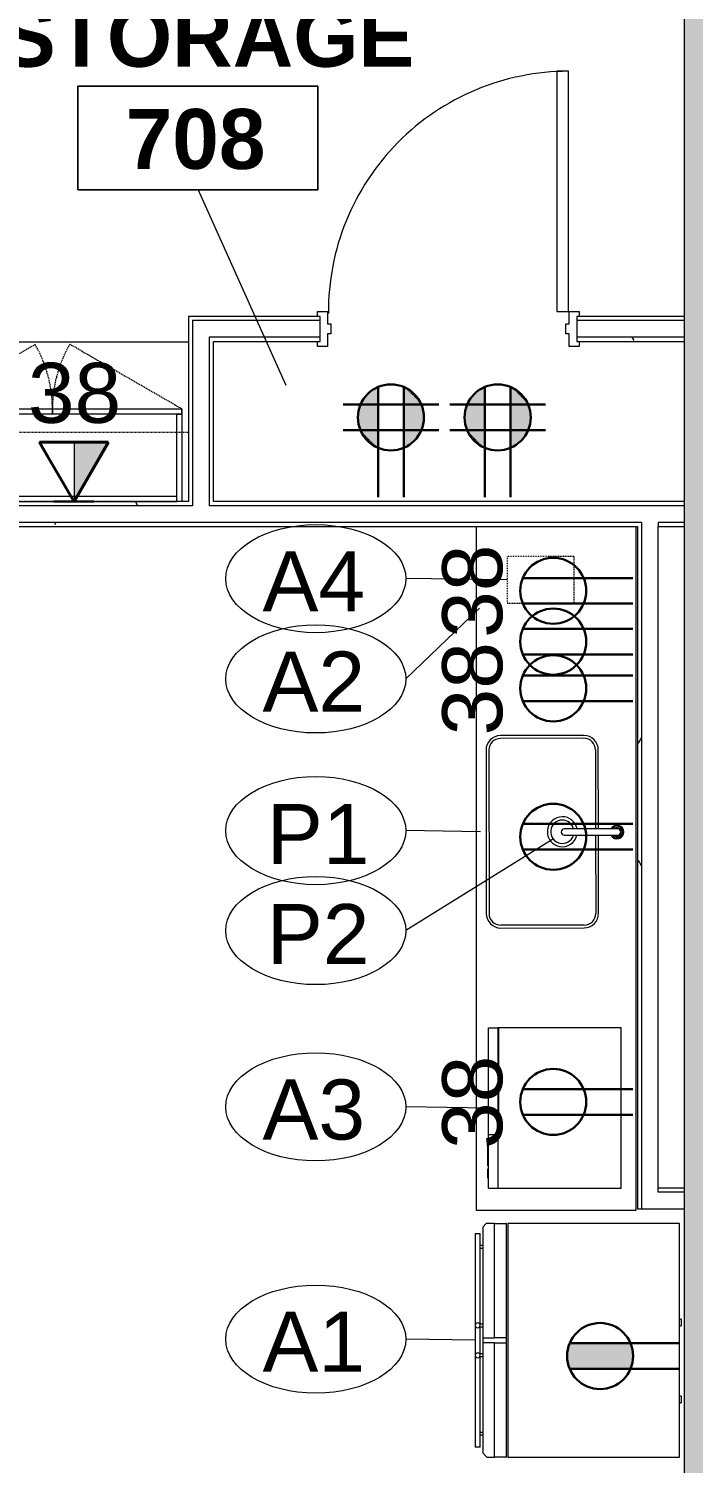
# Model space of a CAD drawing. Header units: inches. Extents: x 920 to 3122, y -545 to 2052.
# Drawn here: x 2868.9 to 2968.5, y 1398.9 to 1614 of the extents above; entities that cross this region are included whole.
import ezdxf

# ---------------------------------------------------------------- set-up
doc = ezdxf.new("R2010")
doc.units = ezdxf.units.IN
doc.header["$MEASUREMENT"] = 0
for name, pattern in [('Dash', [0.25, 0.125, -0.125]), ('Dash 1_16_', [0.125, 0.0625, -0.0625]), ('Hidden', [0.28125, 0.1875, -0.09375])]:
    doc.linetypes.add(name, pattern=pattern)
for name, color, linetype, lineweight in [('A-ANNO-NOTE', 131, 'Continuous', 9), ('A-AREA-IDEN', 2, 'Continuous', 9), ('A-DETL', 90, 'Continuous', 9), ('A-DOOR', 31, 'Continuous', 13), ('A-WALL', 113, 'Continuous', 13), ('A-WALL-PATT', 111, 'Continuous', 13), ('I-WALL', 2, 'Continuous', 13), ('P-SANR-FIXT', 6, 'Continuous', 9), ('P-SANR-FIXT-IDEN', 2, 'Continuous', 9), ('Q-CASE', 31, 'Continuous', 9), ('Q-CASE-HDLN', 31, 'Dash', 9), ('Q-SPCQ', 91, 'Continuous', 9), ('Q-SPCQ-HDLN', 91, 'Dash', 9), ('Q-SPCQ-IDEN', 132, 'Continuous', 9)]:
    doc.layers.add(name, color=color, linetype=linetype, lineweight=lineweight)
doc.styles.add('Arial_1', font='arial.ttf', dxfattribs={"height": 9})
doc.styles.add('Swis721 Lt BT', font='swissl.ttf', dxfattribs={"height": 9})
doc.styles.add('Swis721 Lt BT_B', font='', dxfattribs={"height": 9})
doc.styles.get('Swis721 Lt BT_B').set_extended_font_data('Swis721 Lt BT', bold=True)
pattern_1 = [(0, (1837.652, 0), (30.72, 7.68), [1.267, -21.773, 1.267, -21.773, -122.88]), (0, (1837.652, 0), (30.72, 7.68), [-46.08, 1.267, -44.813, 1.267, -21.773, -53.76]), (0, (1837.652, 0), (30.72, 7.68), [-115.2, 1.267, -14.093, 1.267, -37.133]), (120, (1849.172, 3.84), (-22.011075, 22.7643), [1.267, -21.773, 1.267, -21.773, -122.88]), (120, (1849.172, 3.84), (-22.011075, 22.7643), [-46.08, 1.267, -44.813, 1.267, -21.773, -53.76]), (120, (1849.172, 3.84), (-22.011075, 22.7643), [-115.2, 1.267, -14.093, 1.267, -37.133]), (240, (1853.012, 19.2), (-8.708925, -30.4443), [1.267, -21.773, 1.267, -21.773, -122.88]), (240, (1853.012, 19.2), (-8.708925, -30.4443), [-46.08, 1.267, -44.813, 1.267, -21.773, -53.76]), (240, (1853.012, 19.2), (-8.708925, -30.4443), [-115.2, 1.267, -14.093, 1.267, -37.133])]

# ---------------------------------------------------------------- blocks, each defined once
blk = doc.blocks.new('C-Counter Top - ADJ HEIGHT-7833610-Level 07  POWER _ SIGNAL')
at = {"layer": 'Q-CASE'}
for p, q in [((43.12, 24), (-47.26, 24)), ((-47.26, 24), (-47.26, 14))]:
    blk.add_line(p, q, dxfattribs=at)
blk = doc.blocks.new('C-Counter Top - ADJ HEIGHT-7726709-Level 07  POWER _ SIGNAL')
at = {"layer": 'Q-CASE'}
for p, q in [((55.24, 24), (-47.26, 24)), ((-47.26, 24), (-47.26, 0)), ((-47.26, 0), (55.24, 0))]:
    blk.add_line(p, q, dxfattribs=at)
blk = doc.blocks.new('A-Refrigerator - A-Refrigerator-7716855-Level 07  POWER _ SIGNAL')
at = {"layer": 'Q-SPCQ'}
for p, q in [((17.5, 13.75), (-17.5, 13.75)), ((-17.5, 13.75), (-17.5, -12)), ((-3.18, 14), (-3.18, 13.75)), ((-3.16, 14), (-3.18, 14)), ((-3.18, 14), (-2.18, 14)), ((-2.18, 14), (-2.2, 14)), ((-2.18, 13.75), (-2.18, 14)), ((8.38, 14), (8.38, 13.75)), ((8.4, 14), (8.38, 14)), ((8.38, 14), (9.38, 14)), ((9.38, 14), (9.36, 14)), ((9.38, 13.75), (9.38, 14)), ((17.5, -12), (17.5, 13.75)), ((-17.5, -12), (17.5, -12)), ((-0.36, -12.19), (-17.5, -12.19)), ((-17.5, -12.19), (-17.5, -12.25)), ((-17.5, -12.25), (-0.36, -12.25)), ((-17.5, -14), (-17.5, -12.25)), ((-0.36, -12.25), (-0.36, -12.19)), ((17.5, -12.19), (-0.36, -12.19)), ((-0.36, -12.25), (-0.36, -14)), ((0.39, -12.25), (17.5, -12.25)), ((0.39, -14), (0.39, -12.25)), ((17.5, -12.25), (17.5, -12.19)), ((17.5, -12.25), (17.5, -14)), ((-0.36, -14), (-17.5, -14)), ((-17.5, -14), (-17.5, -15.21)), ((-0.36, -15.75), (-0.36, -14)), ((17.5, -14), (0.39, -14)), ((0.39, -14), (0.39, -15.75)), ((17.5, -15.14), (17.5, -14)), ((-17.5, -15.21), (-16.96, -15.75)), ((-16.96, -15.75), (-0.36, -15.75)), ((-2.41, -16.13), (-16, -16.13)), ((-16, -16.88), (-16, -16.13)), ((-16, -16.88), (16, -16.88)), ((-14.19, -15.75), (-14.19, -16.13)), ((-14.19, -15.75), (-14.19, -16.17)), ((-13.81, -16.13), (-13.81, -15.75)), ((-13.81, -16.17), (-13.81, -15.75)), ((-2.42, -15.75), (-2.42, -16.17)), ((-2.42, -15.75), (-2.42, -16.17)), ((2.05, -16.13), (-2.05, -16.13)), ((-2.04, -16.17), (-2.04, -15.75)), ((-2.04, -16.17), (-2.04, -15.75)), ((-0.36, -15.75), (0.39, -15.75)), ((0.39, -15.75), (16.89, -15.75)), ((2.04, -15.75), (2.04, -16.17)), ((2.04, -15.75), (2.04, -16.17)), ((16, -16.13), (2.41, -16.13)), ((2.42, -16.17), (2.42, -15.75)), ((2.42, -16.17), (2.42, -15.75)), ((13.81, -15.75), (13.81, -16.13)), ((13.81, -15.75), (13.81, -16.17)), ((14.19, -16.13), (14.19, -15.75)), ((14.19, -16.17), (14.19, -15.75)), ((16, -16.13), (16, -16.88)), ((16.89, -15.75), (17.5, -15.14))]:
    blk.add_line(p, q, dxfattribs=at)
for centre, start, end in [((-2.25, -16.5), 90, 270), ((-2.25, -16.5), 270, 90), ((2.25, -16.5), 90, 270), ((2.25, -16.5), 270, 90)]:
    blk.add_arc(centre, 0.375, start, end, dxfattribs=at)
blk = doc.blocks.new('equip-sink-undr-elkay-single-lustertone - UNDERMOUNT SINK-7673198-Level 07  POWER _ SIGNAL')
at = {"layer": 'P-SANR-FIXT'}
for p, q in [((-0.41, 8.42), (-12.25, 8.42)), ((-12.25, 8), (-0.41, 8)), ((12.25, 8.42), (0.52, 8.42)), ((0.52, 8), (12.25, 8)), ((-14.42, 6.25), (-14.42, -6.25)), ((-14, 6.25), (-14, -6.25)), ((14, 6.25), (14, -6.25)), ((14.42, -6.25), (14.42, 6.25)), ((-12.25, -8), (12.25, -8)), ((-12.25, -8.42), (12.25, -8.42))]:
    blk.add_line(p, q, dxfattribs=at)
for centre, radius, start, end in [((-12.25, 6.25), 2.17, 90, 180), ((-12.25, 6.25), 1.75, 90, 180), ((12.25, 6.25), 2.17, 360, 90), ((12.25, 6.25), 1.75, 360, 90), ((0, 3), 2.25, 101.1292, 180), ((0, 3), 2.25, 180, 76.2087), ((0, 3), 1.75, 103.9154, 180), ((0, 3), 1.75, 180, 72), ((-12.25, -6.25), 2.17, 180, 270), ((-12.25, -6.25), 1.75, 180, 270), ((12.25, -6.25), 2.17, 270, 360), ((12.25, -6.25), 1.75, 270, 360)]:
    blk.add_arc(centre, radius, start, end, dxfattribs=at)
blk = doc.blocks.new('P-Faucet-Counter - Matte Black-4259821-Level 07  POWER _ SIGNAL')
at = {"layer": 'P-SANR-FIXT'}
for p, q in [((-0.47, 0.12), (-0.47, -7.88)), ((0.47, -7.88), (0.47, 0.12))]:
    blk.add_line(p, q, dxfattribs=at)
for centre, radius, start, end in [((0, 0), 1.02, 90, 240), ((0, 0), 0.933, 90, 239.9469), ((0, 0), 0.875, 90, 237.5344), ((0, 0), 0.656, 90, 224.5084), ((0, 0.12), 0.467, 0, 180), ((0, 0), 1.02, 300, 90), ((0, 0), 0.933, 300.0531, 90), ((0, 0), 0.875, 302.4656, 90), ((0, 0), 0.656, 315.4916, 90), ((0, -7.88), 0.467, 180, 360)]:
    blk.add_arc(centre, radius, start, end, dxfattribs=at)
blk = doc.blocks.new('A-Microwave1 - 1000 Watt-2_5CuFt-BREAK-7676819-Level 07  POWER _ SIGNAL')
at = {"layer": 'Q-SPCQ'}
for p, q in [((17.11, -8.63), (-6.89, -8.63)), ((-6.89, -8.63), (-6.89, -27.13)), ((17.11, -27.13), (17.11, -8.63)), ((-6.89, -27), (9.11, -27)), ((-6.89, -28.5), (-6.89, -27)), ((-6.89, -27.13), (17.11, -27.13)), ((9.11, -27), (9.11, -28.5)), ((17.11, -28.5), (17.11, -27.13)), ((9.11, -28.5), (-6.89, -28.5)), ((17.11, -28.5), (9.11, -28.5)), ((10.48, -28.5), (10.48, -28.63)), ((11.86, -28.63), (10.48, -28.63)), ((11.86, -28.5), (11.86, -28.63)), ((11.92, -28.63), (11.86, -28.63)), ((11.92, -28.63), (11.92, -28.5)), ((12.42, -28.63), (11.92, -28.63)), ((12.42, -28.5), (12.42, -28.63)), ((13.79, -28.63), (12.42, -28.63)), ((13.79, -28.63), (13.79, -28.5)), ((14.23, -28.5), (14.23, -28.63)), ((15.61, -28.63), (14.23, -28.63)), ((15.61, -28.63), (15.61, -28.5))]:
    blk.add_line(p, q, dxfattribs=at)
blk = doc.blocks.new('A-Coffee Maker-generic - A-Coffee Maker-generic-3789961-Level 07  POWER _ SIGNAL')
at = {"layer": 'Q-SPCQ-HDLN'}
for p, q in [((-5, 3.5), (-5, -3.5)), ((5, 3.5), (-5, 3.5)), ((5, -3.5), (5, 3.5)), ((-5, -3.5), (5, -3.5))]:
    blk.add_line(p, q, dxfattribs=at)
blk = doc.blocks.new('Door - Single - Solid Door-7801207-Level 07  POWER _ SIGNAL')
at = {"layer": 'A-DOOR', "lineweight": 9}
for p, q in [((-15.63, 2.54), (-14.13, 2.54)), ((-15.63, 1.79), (-15.63, 2.54)), ((-14.13, 2.54), (-14.13, 0.66)), ((22.12, 2.54), (23.62, 2.54)), ((22.12, 0.66), (22.12, 2.54)), ((23.62, 2.54), (23.62, 1.79)), ((-14.13, 0.66), (-13.63, 0.66)), ((-13.63, 0.66), (-13.63, -0.84)), ((21.62, 0.66), (22.12, 0.66)), ((21.62, -0.84), (21.62, 0.66)), ((-15.63, -2.71), (-15.63, -1.96)), ((-14.13, -0.84), (-14.13, -2.71)), ((-13.63, -0.84), (-14.13, -0.84)), ((22.12, -0.84), (21.62, -0.84)), ((22.12, -2.71), (22.12, -0.84)), ((23.62, -1.96), (23.62, -2.71)), ((-14.13, -2.71), (-15.63, -2.71)), ((23.62, -2.71), (22.12, -2.71))]:
    blk.add_line(p, q, dxfattribs=at)
at = {"layer": 'A-DOOR'}
for p, q in [((-12.26, -2.71), (-14.01, -2.71)), ((-14.01, -2.71), (-14.01, -38.71)), ((-12.26, -38.71), (-12.26, -2.71)), ((-14.01, -38.71), (-12.26, -38.71))]:
    blk.add_line(p, q, dxfattribs=at)
at = {"layer": 'A-DOOR', "lineweight": 9}
blk.add_arc((-14.01, -2.71), 36, 270, 0.5, dxfattribs=at)
blk = doc.blocks.new('CW Cupbd Ohead - 37_h x 13 7_8_d - 2 Doors - 1 Shelf-7874703-Level 07  POWER _ SIGNAL')
at = {"layer": 'Q-CASE'}
for p, q in [((2, -2.36), (2.75, -2.36)), ((2, -15.45), (2, -2.36)), ((2.75, -2.36), (2.75, -15.45)), ((40.03, -2.36), (2.75, -2.36)), ((2.75, -3.11), (40.03, -3.11)), ((40.03, -2.36), (40.78, -2.36)), ((40.03, -15.45), (40.03, -2.36)), ((40.78, -15.45), (40.78, -2.36)), ((2, -15.45), (21.39, -15.45)), ((2, -15.45), (2, -16.24)), ((2.75, -15.45), (2, -15.45)), ((21.39, -16.24), (2, -16.24)), ((21.39, -16.24), (21.39, -15.45)), ((21.39, -15.45), (40.78, -15.45)), ((21.39, -15.45), (21.39, -16.24)), ((40.78, -16.24), (21.39, -16.24)), ((40.78, -15.45), (40.03, -15.45)), ((40.78, -16.24), (40.78, -15.45))]:
    blk.add_line(p, q, dxfattribs=at)
at = {"layer": 'Q-CASE', "linetype": 'Hidden'}
for p, q in [((2, -16.24), (18.79, -25.93)), ((40.78, -16.24), (23.99, -25.93))]:
    blk.add_line(p, q, dxfattribs=at)
for centre, start, end in [((2, -16.24), 330, 0.5), ((40.78, -16.24), 179.5, 210)]:
    blk.add_arc(centre, 19.39, start, end, dxfattribs=at)
at = {"layer": 'Q-CASE-HDLN'}
for p, q in [((2, -16.24), (2, -2.36)), ((2, -2.36), (40.78, -2.36)), ((40.78, -2.36), (40.78, -16.24)), ((40.78, -16.24), (2, -16.24))]:
    blk.add_line(p, q, dxfattribs=at)
blk = doc.blocks.new('Appliance_Specialty Equipment Tag - Standard-3515593-Level 07  POWER _ SIGNAL')
at = {"layer": 'Q-SPCQ-IDEN'}
blk.add_ellipse((-0.0499, 0.0037), major_axis=(-0.1406, 0), ratio=0.600473, dxfattribs=at)
blk = doc.blocks.new('Plumbing Equipment Tag - Standard-3394155-Level 07  POWER _ SIGNAL')
at = {"layer": 'P-SANR-FIXT-IDEN'}
blk.add_ellipse((-0.0499, 0.0037), major_axis=(-0.1406, 0), ratio=0.600473, dxfattribs=at)
blk = doc.blocks.new('Room Tag - Room Name and Number-3379422-Level 07  POWER _ SIGNAL')
at = {"layer": 'A-AREA-IDEN'}
for p, q in [((-0.1881, -0.1636), (-0.1881, -0.0018)), ((-0.1881, -0.0018), (0.1869, -0.0018)), ((0.1869, -0.0018), (-0.1881, -0.0018)), ((-0.1881, -0.0018), (-0.1881, -0.1636)), ((0.1869, -0.0018), (0.1869, -0.1636)), ((0.1869, -0.1636), (0.1869, -0.0018)), ((0.1869, -0.1636), (-0.1881, -0.1636)), ((-0.1881, -0.1636), (0.1869, -0.1636))]:
    blk.add_line(p, q, dxfattribs=at)

msp = doc.modelspace()

# ---------------------------------------------------------------- hatches: boundary and pattern name
at = {"layer": 'A-ANNO-NOTE'}
for points in [[(2921.138, 1551.2288), (2921.138, 1560.2527), (2919.5569, 1559.12)], [(2919.5569, 1559.12), (2921.0198, 1560.1974), (2920.6744, 1560.0133)], [(2919.5569, 1559.12), (2920.6744, 1560.0133), (2919.9327, 1559.482)], [(2921.2577, 1551.1767), (2921.2577, 1560.3048), (2921.138, 1551.2288)], [(2921.138, 1551.2288), (2921.2577, 1560.3048), (2921.138, 1560.2527)], [(2925.0902, 1551.1767), (2925.2099, 1551.2288), (2925.0902, 1560.3048)], [(2925.2099, 1551.2288), (2925.2099, 1560.2527), (2925.0902, 1560.3048)], [(2926.791, 1552.3614), (2927.9355, 1557.0937), (2925.2099, 1560.2527)], [(2925.2099, 1551.2288), (2926.791, 1552.3614), (2925.2099, 1560.2527)], [(2927.6629, 1557.8269), (2927.4183, 1558.2878), (2925.2099, 1560.2527)], [(2927.9355, 1557.0937), (2927.6629, 1557.8269), (2925.2099, 1560.2527)], [(2926.8788, 1559.0235), (2925.6735, 1560.0133), (2925.3281, 1560.1974)], [(2927.4183, 1558.2878), (2927.1266, 1558.7205), (2925.3281, 1560.1974)], [(2927.1266, 1558.7205), (2926.8788, 1559.0235), (2925.3281, 1560.1974)], [(2926.8788, 1559.0235), (2926.4151, 1559.482), (2925.6735, 1560.0133)], [(2937.138, 1551.2288), (2937.138, 1560.2527), (2935.5569, 1559.12)], [(2935.5569, 1559.12), (2937.0198, 1560.1974), (2936.6744, 1560.0133)], [(2935.5569, 1559.12), (2936.6744, 1560.0133), (2935.9327, 1559.482)], [(2937.2577, 1551.1767), (2937.2577, 1560.3048), (2937.138, 1551.2288)], [(2937.138, 1551.2288), (2937.2577, 1560.3048), (2937.138, 1560.2527)], [(2941.0902, 1551.1767), (2941.2099, 1551.2288), (2941.0902, 1560.3048)], [(2941.2099, 1551.2288), (2941.2099, 1560.2527), (2941.0902, 1560.3048)], [(2942.791, 1552.3614), (2943.9355, 1557.0937), (2941.2099, 1560.2527)], [(2941.2099, 1551.2288), (2942.791, 1552.3614), (2941.2099, 1560.2527)], [(2943.6629, 1557.8269), (2943.4183, 1558.2878), (2941.2099, 1560.2527)], [(2943.9355, 1557.0937), (2943.6629, 1557.8269), (2941.2099, 1560.2527)], [(2942.8788, 1559.0235), (2941.6735, 1560.0133), (2941.3281, 1560.1974)], [(2943.4183, 1558.2878), (2943.1266, 1558.7205), (2941.3281, 1560.1974)], [(2943.1266, 1558.7205), (2942.8788, 1559.0235), (2941.3281, 1560.1974)], [(2942.8788, 1559.0235), (2942.4151, 1559.482), (2941.6735, 1560.0133)], [(2918.4124, 1554.3878), (2919.5569, 1559.12), (2918.3204, 1556.7132)], [(2918.3204, 1556.7132), (2919.5569, 1559.12), (2918.4124, 1557.0937)], [(2918.4124, 1557.0937), (2919.5569, 1559.12), (2918.685, 1557.8269)], [(2921.138, 1551.2288), (2919.5569, 1559.12), (2918.4124, 1554.3878)], [(2918.685, 1557.8269), (2919.5569, 1559.12), (2918.8639, 1558.1751)], [(2934.4124, 1554.3878), (2935.5569, 1559.12), (2934.3204, 1556.7132)], [(2934.3204, 1556.7132), (2935.5569, 1559.12), (2934.4124, 1557.0937)], [(2934.4124, 1557.0937), (2935.5569, 1559.12), (2934.685, 1557.8269)], [(2937.138, 1551.2288), (2935.5569, 1559.12), (2934.4124, 1554.3878)], [(2934.685, 1557.8269), (2935.5569, 1559.12), (2934.8639, 1558.1751)], [(2918.4124, 1554.3878), (2918.3204, 1556.7132), (2918.2759, 1555.0254)], [(2926.791, 1552.3614), (2928.0275, 1554.7683), (2927.9355, 1557.0937)], [(2928.0275, 1554.7683), (2928.072, 1556.456), (2927.9355, 1557.0937)], [(2928.0275, 1554.7683), (2928.072, 1555.0254), (2928.072, 1556.456)], [(2928.072, 1555.0254), (2928.0891, 1555.1548), (2928.072, 1556.456)], [(2928.0891, 1555.1548), (2928.1235, 1555.6755), (2928.0891, 1556.3267)], [(2934.4124, 1554.3878), (2934.3204, 1556.7132), (2934.2759, 1555.0254)], [(2942.791, 1552.3614), (2944.0275, 1554.7683), (2943.9355, 1557.0937)], [(2944.0275, 1554.7683), (2944.072, 1556.456), (2943.9355, 1557.0937)], [(2944.0275, 1554.7683), (2944.072, 1555.0254), (2944.072, 1556.456)], [(2944.072, 1555.0254), (2944.0891, 1555.1548), (2944.072, 1556.456)], [(2944.0891, 1555.1548), (2944.1235, 1555.6755), (2944.0891, 1556.3267)], [(2921.138, 1551.2288), (2918.4124, 1554.3878), (2918.685, 1553.6546)], [(2921.138, 1551.2288), (2918.685, 1553.6546), (2918.9296, 1553.1936)], [(2921.0198, 1551.284), (2918.9296, 1553.1936), (2919.2213, 1552.761)], [(2926.791, 1552.3614), (2927.9355, 1554.3878), (2928.0275, 1554.7683)], [(2926.791, 1552.3614), (2927.6629, 1553.6546), (2927.9355, 1554.3878)], [(2926.791, 1552.3614), (2927.484, 1553.3064), (2927.6629, 1553.6546)], [(2926.791, 1552.3614), (2927.1266, 1552.761), (2927.4183, 1553.1936)], [(2937.138, 1551.2288), (2934.4124, 1554.3878), (2934.685, 1553.6546)], [(2937.138, 1551.2288), (2934.685, 1553.6546), (2934.9296, 1553.1936)], [(2937.0198, 1551.284), (2934.9296, 1553.1936), (2935.2213, 1552.761)], [(2942.791, 1552.3614), (2943.9355, 1554.3878), (2944.0275, 1554.7683)], [(2942.791, 1552.3614), (2943.6629, 1553.6546), (2943.9355, 1554.3878)], [(2942.791, 1552.3614), (2943.484, 1553.3064), (2943.6629, 1553.6546)], [(2942.791, 1552.3614), (2943.1266, 1552.761), (2943.4183, 1553.1936)], [(2875.6564, 1543.0573), (2880.8135, 1551.9896), (2875.6564, 1551.9896)], [(2921.0198, 1551.284), (2919.2213, 1552.761), (2919.4691, 1552.458)], [(2920.6744, 1551.4682), (2919.4691, 1552.458), (2919.9327, 1551.9995)], [(2921.0198, 1551.284), (2919.4691, 1552.458), (2920.6744, 1551.4682)], [(2925.2099, 1551.2288), (2925.3281, 1551.284), (2926.791, 1552.3614)], [(2925.3281, 1551.284), (2925.6735, 1551.4682), (2926.791, 1552.3614)], [(2925.6735, 1551.4682), (2926.4151, 1551.9995), (2926.791, 1552.3614)], [(2925.6735, 1551.4682), (2926.0033, 1551.6791), (2926.4151, 1551.9995)], [(2937.0198, 1551.284), (2935.2213, 1552.761), (2935.4691, 1552.458)], [(2936.6744, 1551.4682), (2935.4691, 1552.458), (2935.9327, 1551.9995)], [(2937.0198, 1551.284), (2935.4691, 1552.458), (2936.6744, 1551.4682)], [(2941.2099, 1551.2288), (2941.3281, 1551.284), (2942.791, 1552.3614)], [(2941.3281, 1551.284), (2941.6735, 1551.4682), (2942.791, 1552.3614)], [(2941.6735, 1551.4682), (2942.4151, 1551.9995), (2942.791, 1552.3614)], [(2941.6735, 1551.4682), (2942.0033, 1551.6791), (2942.4151, 1551.9995)], [(2949.5953, 1414.8268), (2949.7535, 1416.1979), (2949.634, 1415.6167)], [(2949.7684, 1413.7546), (2949.7535, 1416.1979), (2949.6074, 1414.6293)], [(2950.011, 1413.1064), (2950.0297, 1416.9389), (2949.7535, 1416.1979)], [(2950.011, 1413.1064), (2949.7535, 1416.1979), (2949.7684, 1413.7546)], [(2950.011, 1413.1064), (2959.1002, 1413.1064), (2950.0297, 1416.9389)], [(2959.238, 1413.4749), (2959.2678, 1413.5687), (2950.0297, 1416.9389)], [(2959.3219, 1413.7578), (2959.3461, 1413.8532), (2950.0297, 1416.9389)], [(2959.2958, 1413.663), (2959.3219, 1413.7578), (2950.0297, 1416.9389)], [(2959.2678, 1413.5687), (2959.2958, 1413.663), (2950.0297, 1416.9389)], [(2959.1002, 1413.1064), (2959.1374, 1413.1975), (2950.0297, 1416.9389)], [(2959.1728, 1413.2893), (2959.2063, 1413.3818), (2950.0297, 1416.9389)], [(2959.1374, 1413.1975), (2959.1728, 1413.2893), (2950.0297, 1416.9389)], [(2959.2063, 1413.3818), (2959.238, 1413.4749), (2950.0297, 1416.9389)], [(2959.3461, 1413.8532), (2959.3684, 1413.949), (2950.0297, 1416.9389)], [(2959.451, 1414.4337), (2959.4618, 1414.5315), (2950.0297, 1416.9389)], [(2959.4774, 1414.7277), (2959.4823, 1414.8259), (2950.0297, 1416.9389)], [(2959.4618, 1414.5315), (2959.4705, 1414.6295), (2950.0297, 1416.9389)], [(2959.4705, 1414.6295), (2959.4774, 1414.7277), (2950.0297, 1416.9389)], [(2959.3887, 1414.0453), (2959.4072, 1414.1419), (2950.0297, 1416.9389)], [(2959.4237, 1414.2389), (2959.4384, 1414.3362), (2950.0297, 1416.9389)], [(2959.4072, 1414.1419), (2959.4237, 1414.2389), (2950.0297, 1416.9389)], [(2959.4384, 1414.3362), (2959.451, 1414.4337), (2950.0297, 1416.9389)], [(2959.3684, 1413.949), (2959.3887, 1414.0453), (2950.0297, 1416.9389)], [(2959.4823, 1414.8259), (2959.4852, 1414.9243), (2950.0297, 1416.9389)], [(2959.4852, 1414.9243), (2959.4862, 1415.0226), (2950.0297, 1416.9389)], [(2959.4852, 1415.121), (2959.4823, 1415.2194), (2950.0297, 1416.9389)], [(2959.4774, 1415.3176), (2959.4705, 1415.4158), (2950.0297, 1416.9389)], [(2959.4823, 1415.2194), (2959.4774, 1415.3176), (2950.0297, 1416.9389)], [(2959.4705, 1415.4158), (2959.4618, 1415.5138), (2950.0297, 1416.9389)], [(2959.451, 1415.6115), (2959.4384, 1415.7091), (2950.0297, 1416.9389)], [(2959.4237, 1415.8064), (2959.4072, 1415.9034), (2950.0297, 1416.9389)], [(2959.4384, 1415.7091), (2959.4237, 1415.8064), (2950.0297, 1416.9389)], [(2959.4618, 1415.5138), (2959.451, 1415.6115), (2950.0297, 1416.9389)], [(2959.4072, 1415.9034), (2959.3887, 1416), (2950.0297, 1416.9389)], [(2959.3684, 1416.0963), (2959.3461, 1416.1921), (2950.0297, 1416.9389)], [(2959.3219, 1416.2874), (2959.2958, 1416.3823), (2950.0297, 1416.9389)], [(2959.3461, 1416.1921), (2959.3219, 1416.2874), (2950.0297, 1416.9389)], [(2959.2958, 1416.3823), (2959.2678, 1416.4766), (2950.0297, 1416.9389)], [(2959.238, 1416.5704), (2959.2063, 1416.6635), (2950.0297, 1416.9389)], [(2959.1728, 1416.756), (2959.1374, 1416.8478), (2950.0297, 1416.9389)], [(2959.2063, 1416.6635), (2959.1728, 1416.756), (2950.0297, 1416.9389)], [(2959.2678, 1416.4766), (2959.238, 1416.5704), (2950.0297, 1416.9389)], [(2959.3887, 1416), (2959.3684, 1416.0963), (2950.0297, 1416.9389)], [(2959.1374, 1416.8478), (2959.1002, 1416.9389), (2950.0297, 1416.9389)], [(2959.4862, 1415.0226), (2959.4852, 1415.121), (2950.0297, 1416.9389)]]:
    msp.add_hatch(color=256, dxfattribs=at).paths.add_polyline_path(points, flags=0)
at = {"layer": 'A-WALL-PATT', "lineweight": 9}
msp.add_hatch(color=7, dxfattribs=at).paths.add_polyline_path([(2969.1666, 1305.7804), (2970.6519, 1305.7804), (2970.6519, 1765.0841), (2969.1519, 1765.0841), (2969.1519, 1763.0841), (2968.6519, 1763.5841), (2968.6519, 1765.0841), (2967.1519, 1765.0841), (2967.1519, 1305.7804)], flags=0)
h = msp.add_hatch(dxfattribs=at)
h.set_pattern_fill('FP_2', color=256, style=0, pattern_type=2)
h.set_pattern_definition(pattern_1)
h.paths.add_polyline_path([(2896.5567, 1567.125), (2912.5418, 1567.125), (2912.5418, 1567.75), (2896.5567, 1567.75)], flags=0)
h.paths.add_polyline_path([(2967.1406, 1567.125), (2967.1519, 1567.125), (2967.1519, 1567.75), (2951.0418, 1567.75), (2951.0418, 1567.125), (2959.9317, 1567.125)], flags=0)
h = msp.add_hatch(dxfattribs=at)
h.set_pattern_fill('FP_2', color=256, style=0, pattern_type=2)
h.set_pattern_definition(pattern_1)
h.paths.add_polyline_path([(2959.9317, 1542.5), (2967.1519, 1542.5), (2967.1404, 1543.125), (2895.9317, 1543.125), (2895.9317, 1542.5), (2947.3948, 1542.5)], flags=0)
h.paths.add_polyline_path([(2735.0269, 1542.5), (2893.4317, 1542.5), (2893.4317, 1543.125), (2735.0269, 1543.125)], flags=0)
h = msp.add_hatch(dxfattribs=at)
h.set_pattern_fill('FP_2', color=256, style=0, pattern_type=2)
h.set_pattern_definition(pattern_1)
h.paths.add_polyline_path([(2959.9317, 1539.375), (2960.7442, 1539.375), (2960.7284, 1540), (2730.7769, 1540), (2730.7769, 1539.375), (2947.3948, 1539.375)], flags=0)
h.paths.add_polyline_path([(2967.1519, 1539.375), (2967.1519, 1540), (2963.2442, 1540), (2963.2442, 1539.375), (2966.6525, 1539.375)], flags=0)
h = msp.add_hatch(dxfattribs=at)
h.set_pattern_fill('FP_2', color=256, style=0, pattern_type=2)
h.set_pattern_definition(pattern_1)
h.paths.add_polyline_path([(2960.1192, 1437.0637), (2960.7442, 1437.0637), (2960.7442, 1539.375), (2960.1192, 1539.375), (2960.1192, 1439.5637)], flags=0)

# ---------------------------------------------------------------- linework, layer by layer
at = {"layer": 'A-ANNO-NOTE'}
for p, q in [((2921.2577, 1551.1767), (2921.2577, 1560.3048)), ((2925.0902, 1560.3048), (2925.0902, 1551.1767)), ((2937.2577, 1551.1767), (2937.2577, 1560.3048)), ((2941.0902, 1560.3048), (2941.0902, 1551.1767)), ((2875.6564, 1543.0573), (2880.8135, 1551.9896)), ((2880.8135, 1551.9896), (2875.6564, 1551.9896)), ((2875.6564, 1551.9896), (2875.6564, 1543.0573)), ((2959.1002, 1416.9389), (2950.0297, 1416.9389)), ((2950.011, 1413.1064), (2959.1002, 1413.1064))]:
    msp.add_line(p, q, dxfattribs=at)
at = {"layer": 'A-ANNO-NOTE', "lineweight": 30}
for p, q in [((2921.2577, 1543.7782), (2921.2577, 1560.3048)), ((2925.0902, 1543.7782), (2925.0902, 1560.3048)), ((2937.2577, 1543.7782), (2937.2577, 1560.3048)), ((2941.0902, 1543.7782), (2941.0902, 1560.3048)), ((2916.0005, 1557.657), (2930.3474, 1557.657)), ((2932.0005, 1557.657), (2946.3474, 1557.657)), ((2916.0005, 1553.8245), (2930.3474, 1553.8245)), ((2932.0005, 1553.8245), (2946.3474, 1553.8245)), ((2875.6174, 1543.125), (2870.4603, 1552.0573)), ((2870.4603, 1552.0573), (2880.7744, 1552.0573)), ((2875.6564, 1543.0573), (2870.4994, 1551.9896)), ((2870.4994, 1551.9896), (2880.8135, 1551.9896)), ((2875.6174, 1543.125), (2880.7744, 1552.0573)), ((2875.6564, 1543.0573), (2880.8135, 1551.9896)), ((2878.6174, 1543.125), (2872.6174, 1543.125)), ((2959.4659, 1531.6585), (2942.9394, 1531.6585)), ((2959.4659, 1527.826), (2942.9394, 1527.826)), ((2959.4659, 1527.826), (2942.9394, 1527.826)), ((2959.4659, 1524.0348), (2942.9394, 1524.0348)), ((2959.4659, 1520.2023), (2942.9394, 1520.2023)), ((2959.4659, 1520.2023), (2942.9394, 1520.2023)), ((2959.4659, 1517.0348), (2942.9394, 1517.0348)), ((2959.4659, 1513.2023), (2942.9394, 1513.2023)), ((2959.4659, 1513.2023), (2942.9394, 1513.2023)), ((2959.4659, 1494.7848), (2942.9394, 1494.7848)), ((2959.4659, 1490.9523), (2942.9394, 1490.9523)), ((2959.4659, 1490.9523), (2942.9394, 1490.9523)), ((2959.4659, 1455.0348), (2942.9394, 1455.0348)), ((2959.4659, 1451.2023), (2942.9394, 1451.2023)), ((2959.4659, 1451.2023), (2942.9394, 1451.2023)), ((2966.4987, 1416.9389), (2949.9721, 1416.9389)), ((2966.4987, 1413.1064), (2949.9721, 1413.1064)), ((2966.4987, 1413.1064), (2949.9721, 1413.1064))]:
    msp.add_line(p, q, dxfattribs=at)
for centre in [(2923.1739, 1555.7407), (2939.1739, 1555.7407), (2947.5034, 1529.7423), (2947.5034, 1522.1185), (2947.5034, 1515.1185), (2947.5034, 1492.8685), (2947.5034, 1453.1185), (2954.5362, 1415.0226)]:
    msp.add_circle(centre, 4.95, dxfattribs=at)
at = {"layer": 'A-ANNO-NOTE'}
for centre, radius, start, end in [((2923.1739, 1555.7407), 4.95, 112.775602, 247.224398), ((2923.1739, 1555.7407), 4.95, 292.775602, 67.224398), ((2939.1739, 1555.7407), 4.95, 112.775602, 247.224398), ((2939.1739, 1555.7407), 4.95, 292.775602, 67.224398), ((2954.0919, 1415.0027), 4.5, 154.515625, 204.923364), ((2954.5362, 1415.0226), 4.95, 337.224398, 22.775602)]:
    msp.add_arc(centre, radius, start, end, dxfattribs=at)
at = {"layer": 'A-AREA-IDEN'}
msp.add_line((2907.4619, 1560.4991), (2894.2702, 1589.8796), dxfattribs=at)
at = {"layer": 'A-DETL', "linetype": 'Dash 1_16_', "lineweight": 13}
msp.add_line((2735.4019, 1553.5), (2892.8067, 1553.5), dxfattribs=at)
at = {"layer": 'A-WALL'}
for p, q in [((2893.4317, 1570.25), (2893.4317, 1542.5)), ((2912.5418, 1570.25), (2893.4317, 1570.25)), ((2967.1519, 1570.25), (2951.0418, 1570.25)), ((2895.9317, 1567.75), (2895.9317, 1542.5)), ((2912.5418, 1567.75), (2895.9317, 1567.75)), ((2967.1519, 1567.75), (2951.0418, 1567.75)), ((2893.4317, 1542.5), (2735.0269, 1542.5)), ((2967.1519, 1542.5), (2895.9317, 1542.5)), ((2960.7442, 1540), (2731.4019, 1540)), ((2960.7442, 1540), (2960.7442, 1437.0637)), ((2967.1519, 1540), (2963.2442, 1540)), ((2963.2442, 1540), (2963.2442, 1539.375)), ((2963.2442, 1439.5637), (2963.2442, 1440.1887)), ((2967.1519, 1439.5637), (2963.2442, 1439.5637))]:
    msp.add_line(p, q, dxfattribs=at)
at = {"layer": 'I-WALL', "color": 8, "lineweight": 20}
msp.add_line((2967.1519, 1765.0841), (2967.1519, 1305.7804), dxfattribs=at)
at = {"layer": 'I-WALL'}
for p, q in [((2892.8067, 1570.875), (2892.8067, 1543.125)), ((2912.5418, 1570.875), (2892.8067, 1570.875)), ((2912.5418, 1567.125), (2912.5418, 1570.875)), ((2967.1519, 1570.875), (2951.0418, 1570.875)), ((2951.0418, 1570.875), (2951.0418, 1567.125)), ((2896.5567, 1543.125), (2896.5567, 1567.125)), ((2896.5567, 1567.125), (2912.5418, 1567.125)), ((2951.0418, 1567.125), (2967.1519, 1567.125)), ((2892.8067, 1543.125), (2891.8067, 1543.125)), ((2967.1519, 1543.125), (2896.5567, 1543.125)), ((2730.7769, 1539.375), (2960.1192, 1539.375)), ((2960.1192, 1539.375), (2960.1192, 1437.0637)), ((2963.2442, 1539.375), (2967.1519, 1539.375)), ((2963.2442, 1440.1887), (2963.2442, 1539.375)), ((2967.1519, 1440.1887), (2963.2442, 1440.1887)), ((2960.1192, 1437.0637), (2967.1519, 1437.0637))]:
    msp.add_line(p, q, dxfattribs=at)
at = {"layer": 'P-SANR-FIXT-IDEN'}
for p, q in [((2936.5934, 1493.6152), (2925.4127, 1493.7951)), ((2947.5404, 1492.5434), (2925.4127, 1478.804))]:
    msp.add_line(p, q, dxfattribs=at)
at = {"layer": 'Q-SPCQ-IDEN'}
for p, q in [((2940.6214, 1531.3889), (2925.4127, 1531.5688)), ((2936.4317, 1527.125), (2925.4127, 1516.5361)), ((2937.6817, 1452.2013), (2925.4127, 1452.3812)), ((2935.8067, 1417.3762), (2925.4127, 1417.5561))]:
    msp.add_line(p, q, dxfattribs=at)

# ---------------------------------------------------------------- block references
at = {"layer": 'A-AREA-IDEN', "xscale": 95.99999999999994, "yscale": 95.99999999999994, "zscale": 95.99999999999994}
msp.add_blockref('Room Tag - Room Name and Number-3379422-Level 07  POWER _ SIGNAL', (2894.2784, 1605.5826), dxfattribs=at)
at = {"layer": 'A-DOOR', "rotation": 180}
msp.add_blockref('Door - Single - Solid Door-7801207-Level 07  POWER _ SIGNAL', (2935.7859, 1568.9112), dxfattribs=at)
at = {"layer": 'P-SANR-FIXT'}
for name, p, rotation in [('equip-sink-undr-elkay-single-lustertone - UNDERMOUNT SINK-7673198-Level 07  POWER _ SIGNAL', (2945.8666, 1493.6152), 270.0872872666409), ('P-Faucet-Counter - Matte Black-4259821-Level 07  POWER _ SIGNAL', (2957.0666, 1493.5731), 269.9999999999991)]:
    msp.add_blockref(name, p, dxfattribs=dict(at, rotation=rotation))
at = {"layer": 'P-SANR-FIXT-IDEN', "xscale": 95.99999999999994, "yscale": 95.99999999999994, "zscale": 95.99999999999994}
for p in [(2916.6959, 1493.4353), (2916.6959, 1478.4442)]:
    msp.add_blockref('Plumbing Equipment Tag - Standard-3394155-Level 07  POWER _ SIGNAL', p, dxfattribs=at)
at = {"layer": 'Q-CASE'}
msp.add_blockref('C-Counter Top - ADJ HEIGHT-7833610-Level 07  POWER _ SIGNAL', (2849.6821, 1543), dxfattribs=at)
for name, p, rotation in [('CW Cupbd Ohead - 37_h x 13 7_8_d - 2 Doors - 1 Shelf-7874703-Level 07  POWER _ SIGNAL', (2893.8021, 1540.7628), 180), ('C-Counter Top - ADJ HEIGHT-7726709-Level 07  POWER _ SIGNAL', (2959.9317, 1484.1385), 89.9999999999999)]:
    msp.add_blockref(name, p, dxfattribs=dict(at, rotation=rotation))
at = {"layer": 'Q-SPCQ'}
msp.add_blockref('A-Coffee Maker-generic - A-Coffee Maker-generic-3789961-Level 07  POWER _ SIGNAL', (2945.6214, 1531.3889), dxfattribs=at)
for name, p, rotation in [('A-Microwave1 - 1000 Watt-2_5CuFt-BREAK-7676819-Level 07  POWER _ SIGNAL', (2966.3105, 1457.3086), 269.9999999999995), ('A-Refrigerator - A-Refrigerator-7716855-Level 07  POWER _ SIGNAL', (2952.6817, 1417.3762), 270.0000000000001)]:
    msp.add_blockref(name, p, dxfattribs=dict(at, rotation=rotation))
at = {"layer": 'Q-SPCQ-IDEN', "xscale": 95.99999999999994, "yscale": 95.99999999999994, "zscale": 95.99999999999994}
for p in [(2916.6959, 1531.209), (2916.6959, 1516.1763), (2916.6959, 1452.0214), (2916.6959, 1417.1963)]:
    msp.add_blockref('Appliance_Specialty Equipment Tag - Standard-3515593-Level 07  POWER _ SIGNAL', p, dxfattribs=at)

# ---------------------------------------------------------------- texts
at = {"layer": 'A-ANNO-NOTE', "insert": (2868.7383, 1563.9188), "char_height": 9, "width": 16.362, "attachment_point": 1, "style": 'Swis721 Lt BT'}
msp.add_mtext('38', dxfattribs=at)
at = {"layer": 'A-ANNO-NOTE', "char_height": 9, "width": 16.362, "attachment_point": 1, "rotation": 90, "style": 'Swis721 Lt BT'}
for insert in [(2930.8617, 1522.6894), (2930.8617, 1508.0657), (2930.8617, 1446.0657)]:
    msp.add_mtext('38', dxfattribs=dict(at, insert=insert))
at = {"layer": 'A-AREA-IDEN', "char_height": 9, "attachment_point": 1, "style": 'Swis721 Lt BT_B'}
for s, insert, width in [('STORAGE', (2864.5253, 1617.299), 71.811), ('708', (2883.3826, 1601.9805), 25.452)]:
    msp.add_mtext(s, dxfattribs=dict(at, insert=insert, width=width))
at = {"layer": 'P-SANR-FIXT-IDEN', "char_height": 9, "width": 17.574, "attachment_point": 1, "style": 'Swis721 Lt BT'}
for s, insert in [('P1', (2904.5773, 1497.7696)), ('P2', (2904.5773, 1482.7785))]:
    msp.add_mtext(s, dxfattribs=dict(at, insert=insert))
at = {"layer": 'Q-SPCQ-IDEN', "char_height": 9, "width": 18.786, "attachment_point": 1, "style": 'Arial_1'}
for s, insert in [('A4', (2903.9168, 1535.6653)), ('A2', (2903.9168, 1520.6326)), ('A3', (2903.9168, 1456.4777)), ('A1', (2903.9168, 1421.6527))]:
    msp.add_mtext(s, dxfattribs=dict(at, insert=insert))

doc.saveas('drawing.dxf')
